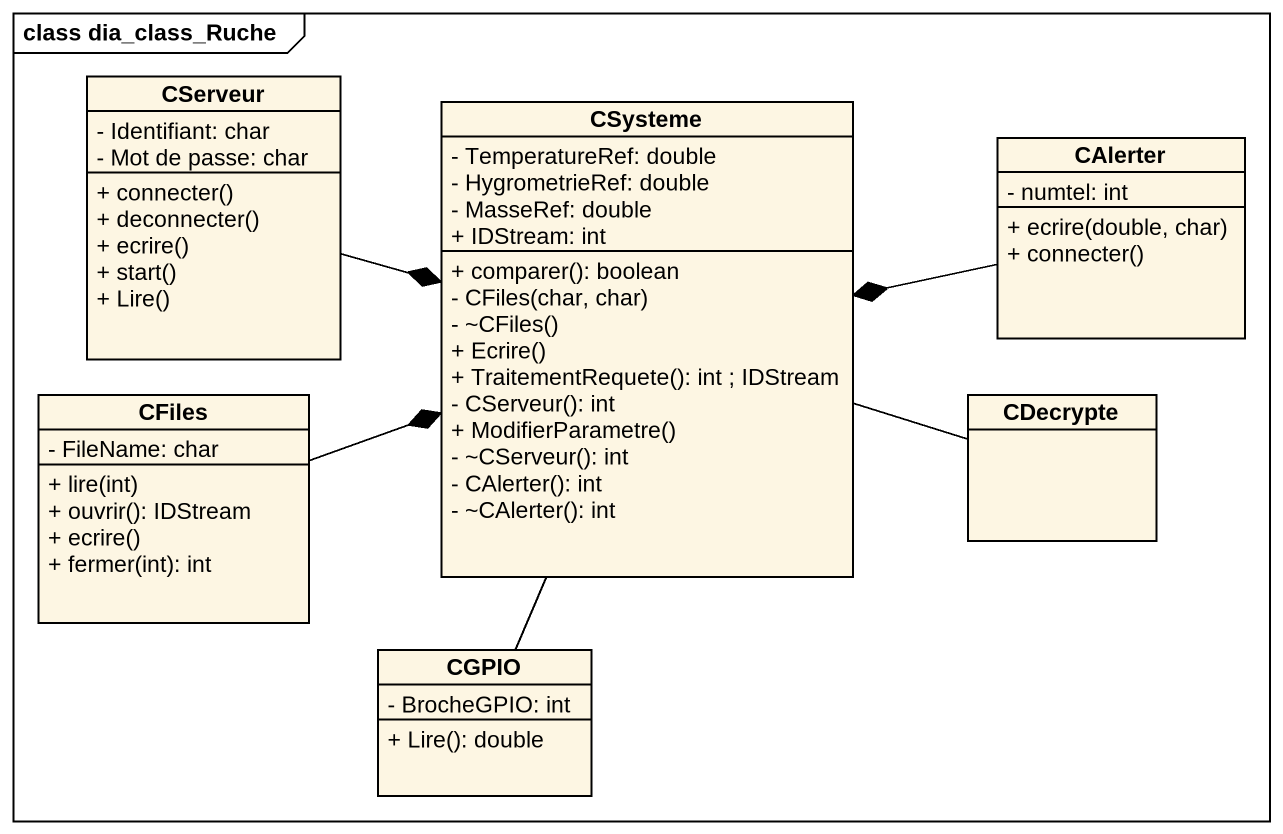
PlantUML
@startuml
mainframe class dia_class_Ruche
hide circle
hide empty members
skinparam classAttributeIconSize 0
class CServeur {
  - Identifiant: char
  - Mot de passe: char
  + connecter()
  + deconnecter()
  + ecrire()
  + start()
  + Lire()
}
class CSysteme {
  - TemperatureRef: double
  - HygrometrieRef: double
  - MasseRef: double
  + IDStream: int
  + comparer(): boolean
  - CFiles(char, char)
  - ~CFiles()
  + Ecrire()
  + TraitementRequete(): int ; IDStream
  - CServeur(): int
  + ModifierParametre()
  - ~CServeur(): int
  - CAlerter(): int
  - ~CAlerter(): int
}
class CAlerter {
  - numtel: int
  + ecrire(double, char)
  + connecter()
}
class CFiles {
  - FileName: char
  + lire(int)
  + ouvrir(): IDStream
  + ecrire()
  + fermer(int): int
}
class CDecrypte
class CGPIO {
  - BrocheGPIO: int
  + Lire(): double
}
CServeur -right-* CSysteme
CSysteme -right- CDecrypte
CAlerter -left-* CSysteme
CFiles -right-* CSysteme
CGPIO -up- CSysteme
@enduml
